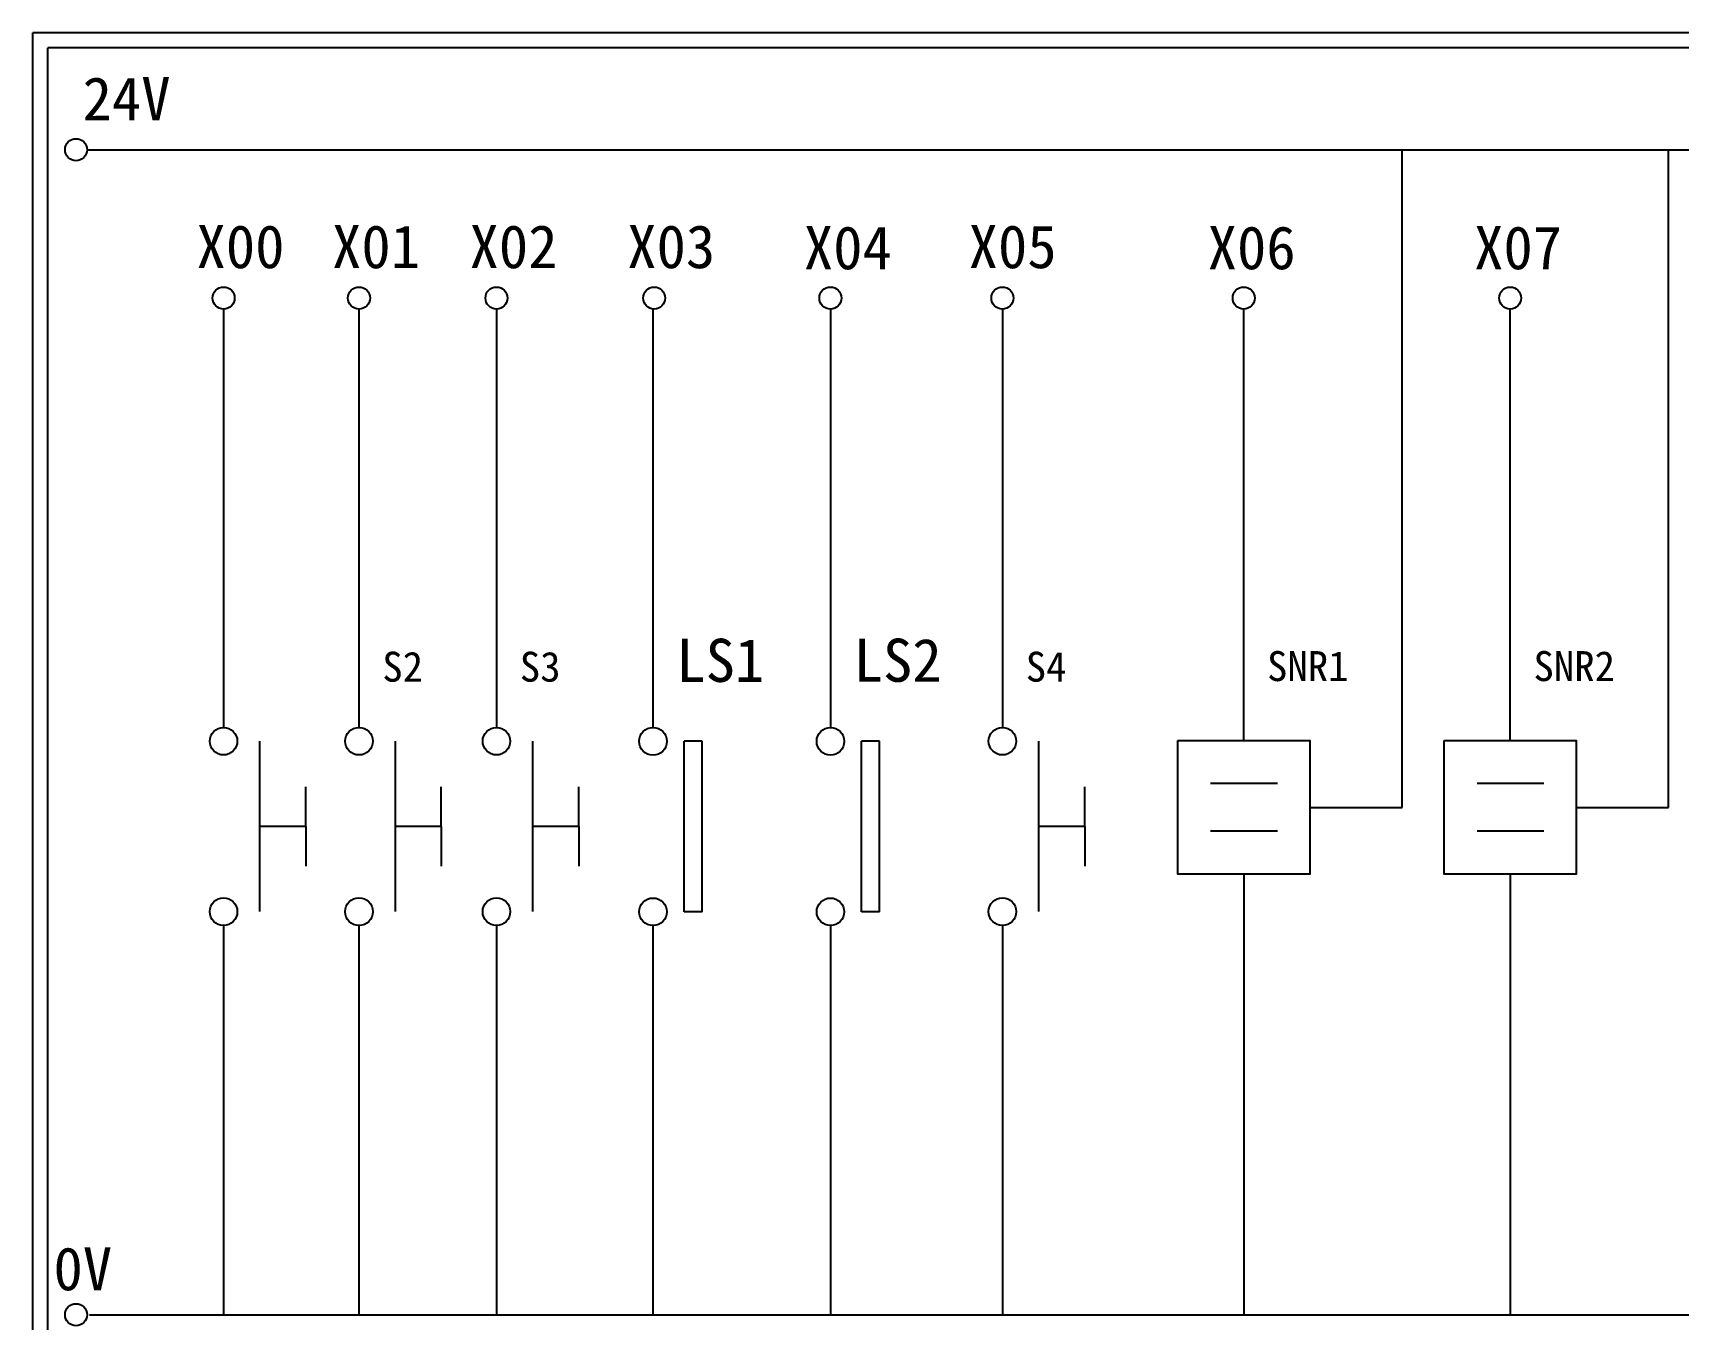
# Model space of a CAD drawing. Extents: x 325 to 612, y 3 to 207.
# Drawn here: x 325.3 to 462.7, y 99.6 to 207 of the extents above; entities that cross this region are included whole.
import ezdxf

# ---------------------------------------------------------------- set-up
doc = ezdxf.new("R2010")
doc.units = 0
doc.layers.get('0').update_dxf_attribs({"linetype": 'CONTINUOUS'})
doc.layers.add('圖框層', color=7, linetype='CONTINUOUS')
doc.layers.add('標尺寸層', color=3, linetype='CONTINUOUS')
doc.styles.add('STSL', font='KAIU.TTF')

msp = doc.modelspace()

# ---------------------------------------------------------------- linework, layer by layer
for p, q in [((439.66, 142.31), (439.66, 197.22)), ((461.91, 142.31), (461.91, 197.22)), ((426.43, 147.89), (426.43, 183.91)), ((448.68, 147.89), (448.68, 183.91)), ((381.21, 147.83), (379.7, 147.83)), ((396.02, 147.83), (394.52, 147.83)), ((348.11, 140.73), (348.11, 144.04)), ((359.42, 140.73), (359.42, 144.04)), ((370.91, 140.73), (370.91, 144.04)), ((413.15, 140.73), (413.15, 144.04)), ((431.95, 142.31), (439.66, 142.31)), ((454.2, 142.31), (461.91, 142.31)), ((348.11, 140.73), (348.11, 137.42)), ((359.42, 140.73), (359.42, 137.42)), ((370.91, 140.73), (370.91, 137.42)), ((413.15, 140.73), (413.15, 137.42)), ((426.43, 136.73), (426.43, 99.96)), ((448.68, 136.73), (448.68, 99.96)), ((381.21, 133.6), (379.7, 133.6)), ((396.02, 133.6), (394.52, 133.6))]:
    msp.add_line(p, q)
for points in [[(420.92, 147.89), (431.95, 147.89), (431.95, 136.73), (420.92, 136.73)], [(443.17, 147.89), (454.2, 147.89), (454.2, 136.73), (443.17, 136.73)]]:
    msp.add_lwpolyline(points, close=True)
at = {"layer": '圖框層', "color": 7}
for p, q in [((612.32, 206.97), (325.32, 206.97)), ((325.32, 3), (325.32, 206.97)), ((611.07, 205.72), (326.57, 205.72)), ((326.57, 4.25), (326.57, 205.72))]:
    msp.add_line(p, q, dxfattribs=at)
at = {"layer": '標尺寸層', "color": 7}
for p, q in [((329.84, 197.22), (607.44, 197.22)), ((341.24, 183.91), (341.24, 148.99)), ((352.55, 183.91), (352.55, 148.99)), ((364.03, 183.91), (364.03, 148.99)), ((377.1, 183.91), (377.1, 148.98)), ((391.92, 183.91), (391.92, 148.99)), ((406.28, 183.91), (406.28, 148.99)), ((344.25, 147.84), (344.25, 133.61)), ((355.56, 147.84), (355.56, 133.61)), ((367.04, 147.84), (367.04, 133.61)), ((379.7, 133.6), (379.7, 147.83)), ((381.21, 133.6), (381.21, 147.83)), ((394.52, 133.6), (394.52, 147.83)), ((396.02, 133.6), (396.02, 147.83)), ((409.29, 147.84), (409.29, 133.61)), ((423.67, 144.34), (429.24, 144.34)), ((445.92, 144.34), (451.49, 144.34)), ((348.11, 140.73), (344.25, 140.73)), ((359.42, 140.73), (355.56, 140.73)), ((370.91, 140.73), (367.04, 140.73)), ((413.15, 140.73), (409.29, 140.73)), ((423.67, 140.37), (429.24, 140.37)), ((445.92, 140.37), (451.49, 140.37)), ((341.24, 132.46), (341.24, 99.96)), ((352.55, 132.46), (352.55, 99.96)), ((364.03, 132.46), (364.03, 99.96)), ((377.1, 132.45), (377.1, 99.95)), ((377.1, 132.45), (377.1, 99.95)), ((391.92, 132.46), (391.92, 99.96)), ((391.92, 132.45), (391.92, 99.96)), ((406.28, 132.46), (406.28, 99.96)), ((330.05, 99.96), (607.92, 99.96))]:
    msp.add_line(p, q, dxfattribs=at)
for centre, radius in [((328.92, 197.22), 0.92), ((341.24, 184.83), 0.92), ((352.55, 184.83), 0.92), ((364.03, 184.83), 0.92), ((377.2, 184.83), 0.92), ((377.2, 184.83), 0.92), ((391.92, 184.83), 0.92), ((406.28, 184.83), 0.92), ((426.43, 184.83), 0.92), ((448.68, 184.83), 0.92), ((341.24, 147.84), 1.15), ((352.55, 147.84), 1.15), ((364.03, 147.84), 1.15), ((377.1, 147.83), 1.15), ((391.92, 147.83), 1.15), ((406.28, 147.84), 1.15), ((341.24, 133.61), 1.15), ((352.55, 133.61), 1.15), ((364.03, 133.61), 1.15), ((377.1, 133.6), 1.15), ((391.92, 133.6), 1.15), ((406.28, 133.61), 1.15), ((328.92, 99.96), 0.92)]:
    msp.add_circle(centre, radius, dxfattribs=at)

# ---------------------------------------------------------------- texts
at = {"layer": '圖框層', "color": 4, "style": 'STSL'}
for s, height, p in [('24V', 3.6, (329.47, 199.68)), ('X00', 3.6, (338.98, 187.33)), ('X01', 3.6, (350.3, 187.33)), ('X02', 3.6, (361.78, 187.33)), ('X03', 3.6, (374.95, 187.33)), ('X04', 3.6, (389.7, 187.24)), ('X05', 3.6, (403.46, 187.33)), ('X06', 3.6, (423.42, 187.24)), ('X07', 3.6, (445.67, 187.24)), ('S2', 2.5, (354.5, 152.81)), ('S3', 2.5, (365.98, 152.81)), ('LS1', 3.6, (379.05, 152.79)), ('LS2', 3.6, (393.86, 152.8)), ('S4', 2.5, (408.23, 152.81)), ('SNR1', 2.5, (428.38, 152.86)), ('SNR2', 2.5, (450.63, 152.86)), ('0V', 3.6, (327.04, 102))]:
    msp.add_text(s, height=height, dxfattribs=at).set_placement(p)

doc.saveas('drawing.dxf')
